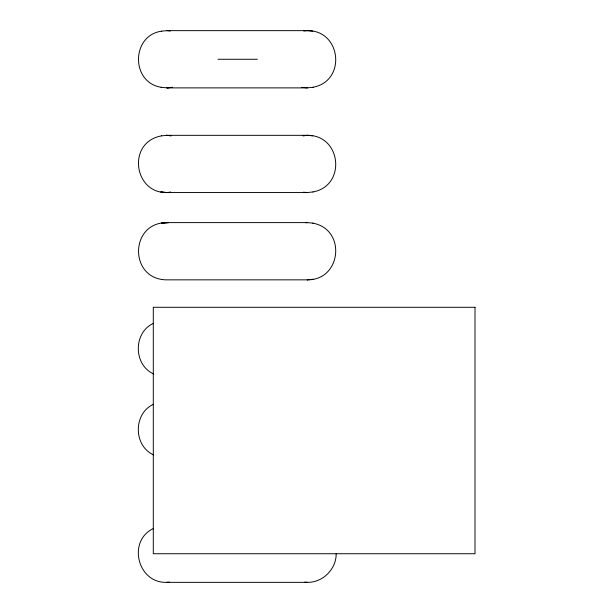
<?xml version="1.0" encoding="UTF-8"?>
<svg xmlns="http://www.w3.org/2000/svg" width="613" height="613" viewBox="0 0 613 613"><rect width="100%" height="100%" fill="white"/><g stroke="black" fill="none" stroke-linecap="round" stroke-linejoin="round"><path stroke-width="0.92" d="M336.154 553.738C336.422 569.048 322.813 582.572 307.527 582.35L166.621 582.35C137.618 583.346 127.083 540.972 153.357 528.536M153.357 323.373C133.128 332.614 133.343 364.996 153.694 373.968M153.357 404.342C133.128 413.583 133.343 445.965 153.694 454.938M303.826 30.995L307.243 30.65L312.768 31.186M307.144 87.881L313.097 87.276M302.998 135.757L307.527 135.327L303.106 135.757M307.144 192.559L313.097 191.953M305.864 222.787L307.527 222.611L166.621 222.611C129.228 222.856 129.167 279.612 166.621 279.842L307.527 279.842M161.426 31.186L167.004 30.65M172.383 87.345L166.905 87.881L307.243 87.881L301.665 87.345M172.529 87.345L167.004 87.881L161.096 87.276M161.426 135.864L167.004 135.327M170.56 192.198L166.905 192.559L307.243 192.559L303.496 192.198M170.69 192.198C134.485 197.47 125.205 142.454 161.525 135.864M166.905 222.611L161.426 223.147L168.291 222.787M166.621 582.35L169.387 582.082M307.243 30.65L166.905 30.65L170.353 30.995M161.525 31.186C131.052 35.546 130.73 82.579 161.188 87.276M218.021 59.262L257.368 59.262M312.959 87.276C346.766 81.062 341.303 30.022 307.144 30.65M166.905 135.327L307.243 135.327L312.768 135.864M312.959 191.953C346.766 185.731 341.303 134.699 307.144 135.327M312.768 223.147C346.552 229.17 341.602 280.356 307.243 279.842L313.097 279.237M171.081 135.757L166.621 135.327L171.188 135.757M307.243 222.611L313.051 223.147M304.791 582.082L307.527 582.35M160.759 191.953L166.621 192.559L161.188 191.953M475.006 307.289L153.296 307.289L153.296 553.738L475.006 553.738L475.006 307.289"/></g></svg>
